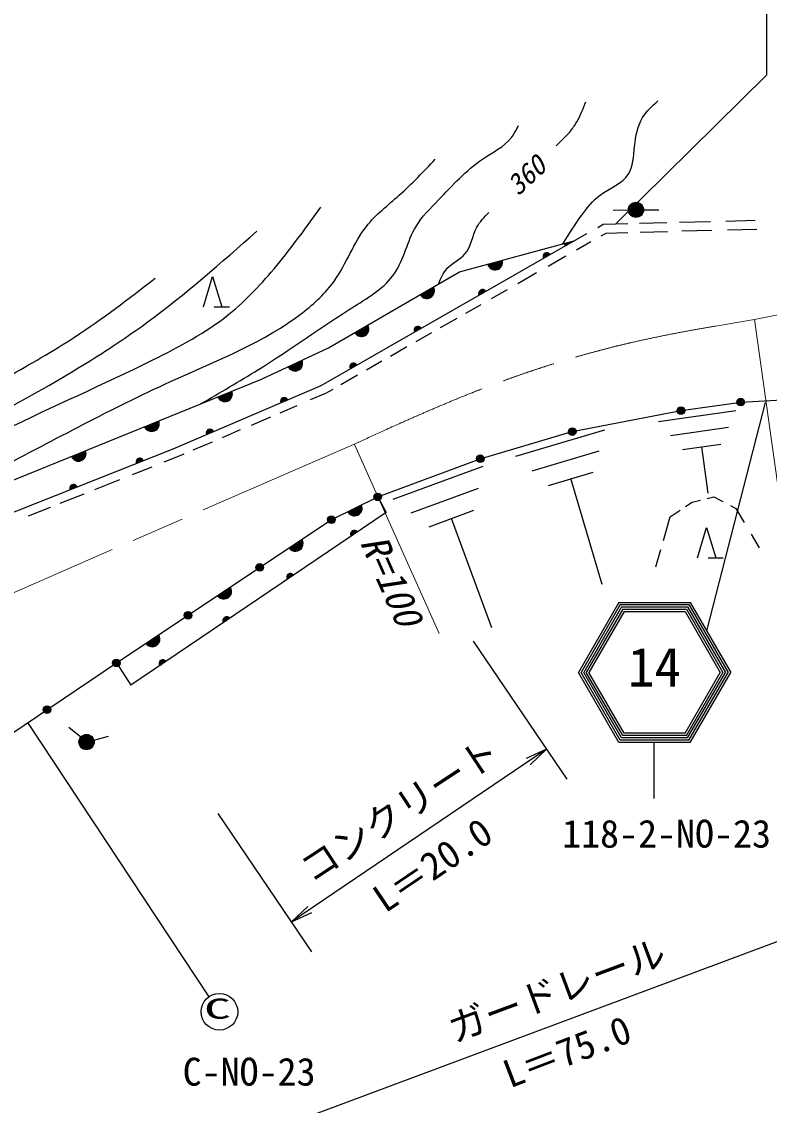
# Model space of a CAD drawing. Units: millimetres, scale not verified. Extents: x 40000 to 680000, y 20000 to 380000.
# Drawn here: x 493034 to 542133, y 246795 to 318011 of the extents above; entities that cross this region are included whole.
import ezdxf
from ezdxf.enums import TextEntityAlignment as Align

# ---------------------------------------------------------------- set-up
doc = ezdxf.new("R2010")
doc.units = ezdxf.units.MM
doc.header["$LTSCALE"] = 1000
doc.linetypes.add('CHAIN', pattern=[18.5, 12, -1.5, 3.5, -1.5])
for name, color, linetype, lineweight in [('M-BGD', 7, 'Continuous', 25), ('M-BMK', 2, 'CHAIN', 13), ('M-STR-HTXT', 7, 'Continuous', 13), ('M-STR-STR3', 7, 'Continuous', 25), ('M-STR-STRC', 7, 'Continuous', 25)]:
    doc.layers.add(name, color=color, linetype=linetype, lineweight=lineweight)
doc.styles.add('ＭＳ ゴシック', font='')
doc.styles.get('ＭＳ ゴシック').set_extended_font_data('MS Gothic')

# ---------------------------------------------------------------- blocks, each defined once
blk = doc.blocks.new('open_arrow')
at = {"color": 0, "linetype": 'Continuous', "lineweight": -2}
blk.add_lwpolyline([(7.5, 1.25), (0, 0), (7.5, -1.25)], dxfattribs=at)

msp = doc.modelspace()

# ---------------------------------------------------------------- linework, layer by layer
at = {"layer": 'M-BGD'}
for p, q in [((532876, 305629), (531877, 305597)), ((533876, 305645), (534876, 305645)), ((533602, 304759), (535409, 304807)), ((536230, 304829), (538274, 304883)), ((539276, 304910), (541211, 304962)), ((530868, 304488), (531230, 304695)), ((531397, 304099), (531060, 303907)), ((531230, 304695), (532832, 304738)), ((532842, 304138), (531397, 304099)), ((535447, 304208), (533659, 304160)), ((538348, 304285), (536396, 304233)), ((541305, 304364), (539390, 304313)), ((512710, 294112), (530155, 304081)), ((521790, 301563), (529383, 303639)), ((530412, 303537), (529471, 302999)), ((528764, 302595), (527600, 301929)), ((504972, 299262), (505572, 301262)), ((505572, 301262), (506172, 299262)), ((513192, 296579), (521790, 301563)), ((526844, 301497), (525608, 300792)), ((524913, 300394), (523872, 299799)), ((505672, 299262), (506672, 299262)), ((523184, 299406), (522176, 298830)), ((521604, 298503), (520523, 297885)), ((519956, 297561), (518914, 296966)), ((508778, 294525), (513192, 296579)), ((518337, 296637), (517246, 296013)), ((516685, 295693), (515676, 295116)), ((479939, 282768), (508778, 294525)), ((515084, 294778), (513984, 294149)), ((502974, 289939), (512710, 294112)), ((512978, 293574), (511986, 293149)), ((513457, 293848), (512978, 293574)), ((511103, 292771), (509986, 292292)), ((536333, 292453), (540257, 293007)), ((540257, 293007), (542974, 293158)), ((509367, 292027), (508098, 291483)), ((529189, 291070), (536333, 292453)), ((534865, 291739), (539935, 292459)), ((535645, 290819), (539445, 291359)), ((507385, 291177), (506200, 290669)), ((523151, 289284), (529189, 291070)), ((525475, 289449), (531335, 291189)), ((481203, 281292), (502974, 289939)), ((505534, 290384), (504269, 289842)), ((536425, 289889), (538955, 290249)), ((538125, 287029), (537695, 290069)), ((503203, 289385), (502369, 289054)), ((503673, 289586), (503203, 289385)), ((516419, 286784), (523151, 289284)), ((526555, 288499), (530955, 289799)), ((501582, 288741), (500284, 288225)), ((517435, 286629), (523335, 288809)), ((499451, 287895), (497807, 287241)), ((527635, 287539), (530565, 288409)), ((531157, 281034), (529105, 287979)), ((518615, 285729), (523035, 287359)), ((497112, 286966), (495536, 286339)), ((513369, 285277), (516419, 286784)), ((513369, 285277), (516419, 286784)), ((516419, 286784), (516971, 285755)), ((536631, 286146), (537065, 286442)), ((537065, 286442), (537617, 286576)), ((538061, 286685), (538497, 286791)), ((538497, 286791), (539075, 286481)), ((494898, 286086), (493451, 285511)), ((516971, 285755), (500210, 274397)), ((519785, 284819), (522735, 285909)), ((535632, 285463), (536272, 285900)), ((539586, 286207), (539930, 286023)), ((539930, 286023), (540484, 285090)), ((499255, 275868), (513369, 285277)), ((499255, 275868), (513369, 285277)), ((523901, 278172), (521265, 285369)), ((535190, 283923), (535632, 285463)), ((537411, 282766), (538011, 284766)), ((538011, 284766), (538611, 282766)), ((540935, 284333), (541467, 283437)), ((534689, 282179), (535015, 283314)), ((538111, 282766), (539111, 282766)), ((490146, 269737), (499255, 275868)), ((499255, 275868), (500210, 274397)), ((496909, 270989), (496137, 271626)), ((497777, 270802), (498742, 271064))]:
    msp.add_line(p, q, dxfattribs=at)
for centre, radius in [((533376, 305645), 500), ((533376, 305645), 500), ((533376, 305645), 450), ((533376, 305645), 400), ((533376, 305645), 350), ((533376, 305645), 300), ((533376, 305645), 250), ((533376, 305645), 200), ((533376, 305645), 150), ((533376, 305645), 100), ((533376, 305645), 50), ((536333, 292453), 250), ((540257, 293007), 250), ((540257, 293007), 200), ((540257, 293007), 150), ((540257, 293007), 100), ((540257, 293007), 50), ((536333, 292453), 200), ((536333, 292453), 150), ((536333, 292453), 100), ((536333, 292453), 50), ((529189, 291070), 250), ((529189, 291070), 200), ((529189, 291070), 150), ((529189, 291070), 100), ((529189, 291070), 50), ((523151, 289284), 250), ((523151, 289284), 200), ((523151, 289284), 150), ((523151, 289284), 100), ((523151, 289284), 50), ((516419, 286784), 250), ((516419, 286784), 200), ((516419, 286784), 150), ((516419, 286784), 100), ((516419, 286784), 50), ((513369, 285277), 250), ((513369, 285277), 200), ((513369, 285277), 150), ((513369, 285277), 100), ((513369, 285277), 50), ((508664, 282141), 250), ((508664, 282141), 200), ((508664, 282141), 150), ((508664, 282141), 100), ((508664, 282141), 50), ((503959, 279004), 250), ((503959, 279004), 200), ((503959, 279004), 150), ((503959, 279004), 100), ((503959, 279004), 50), ((499255, 275868), 250), ((499255, 275868), 200), ((499255, 275868), 150), ((499255, 275868), 100), ((499255, 275868), 50), ((494700, 272802), 250), ((494700, 272802), 200), ((494700, 272802), 150), ((494700, 272802), 100), ((494700, 272802), 50), ((497294, 270671), 500), ((497294, 270671), 500), ((497294, 270671), 450), ((497294, 270671), 400), ((497294, 270671), 350), ((497294, 270671), 300), ((497294, 270671), 250), ((497294, 270671), 200), ((497294, 270671), 150), ((497294, 270671), 100), ((497294, 270671), 50)]:
    msp.add_circle(centre, radius, dxfattribs=at)
for centre, radius, start, end in [((528781, 303475), 150, 195.29469, 15.29469), ((528781, 303475), 100, 195.29469, 15.29469), ((528781, 303475), 50, 195.29469, 15.29469), ((527526, 302578), 250, 29.74488, 209.74488), ((527526, 302578), 200, 29.74488, 209.74488), ((527526, 302578), 150, 29.74488, 209.74488), ((527526, 302578), 100, 29.74488, 209.74488), ((524120, 302200), 500, 195.29469, 15.29469), ((524120, 302200), 500, 195.29469, 15.29469), ((524120, 302200), 450, 195.29469, 15.29469), ((524120, 302200), 400, 195.29469, 15.29469), ((524120, 302200), 350, 195.29469, 15.29469), ((524120, 302200), 300, 195.29469, 15.29469), ((524120, 302200), 250, 195.29469, 15.29469), ((524120, 302200), 200, 195.29469, 15.29469), ((524120, 302200), 150, 195.29469, 15.29469), ((524120, 302200), 100, 195.29469, 15.29469), ((524120, 302200), 50, 195.29469, 15.29469), ((527526, 302578), 50, 29.74488, 209.74488), ((519640, 300317), 500, 210.09855, 30.09855), ((519640, 300317), 500, 210.09855, 30.09855), ((519640, 300317), 450, 210.09855, 30.09855), ((519640, 300317), 400, 210.09855, 30.09855), ((519640, 300317), 350, 210.09855, 30.09855), ((519640, 300317), 300, 210.09855, 30.09855), ((519640, 300317), 250, 210.09855, 30.09855), ((519640, 300317), 200, 210.09855, 30.09855), ((519640, 300317), 150, 210.09855, 30.09855), ((519640, 300317), 100, 210.09855, 30.09855), ((519640, 300317), 50, 210.09855, 30.09855), ((523293, 300159), 250, 29.74488, 209.74488), ((523293, 300159), 200, 29.74488, 209.74488), ((523293, 300159), 150, 29.74488, 209.74488), ((523293, 300159), 100, 29.74488, 209.74488), ((523293, 300159), 50, 29.74488, 209.74488), ((515341, 297825), 500, 210.09855, 30.09855), ((515341, 297825), 500, 210.09855, 30.09855), ((515341, 297825), 450, 210.09855, 30.09855), ((515341, 297825), 400, 210.09855, 30.09855), ((515341, 297825), 350, 210.09855, 30.09855), ((515341, 297825), 300, 210.09855, 30.09855), ((515341, 297825), 250, 210.09855, 30.09855), ((515341, 297825), 200, 210.09855, 30.09855), ((515341, 297825), 150, 210.09855, 30.09855), ((515341, 297825), 100, 210.09855, 30.09855), ((515341, 297825), 50, 210.09855, 30.09855), ((519060, 297740), 250, 29.74488, 209.74488), ((519060, 297740), 200, 29.74488, 209.74488), ((519060, 297740), 150, 29.74488, 209.74488), ((519060, 297740), 100, 29.74488, 209.74488), ((519060, 297740), 50, 29.74488, 209.74488), ((510985, 295552), 500, 204.96279, 24.96279), ((510985, 295552), 500, 204.96279, 24.96279), ((510985, 295552), 450, 204.96279, 24.96279), ((510985, 295552), 400, 204.96279, 24.96279), ((510985, 295552), 350, 204.96279, 24.96279), ((510985, 295552), 300, 204.96279, 24.96279), ((510985, 295552), 250, 204.96279, 24.96279), ((510985, 295552), 200, 204.96279, 24.96279), ((510985, 295552), 150, 204.96279, 24.96279), ((510985, 295552), 100, 204.96279, 24.96279), ((510985, 295552), 50, 204.96279, 24.96279), ((514826, 295322), 250, 29.74488, 209.74488), ((514826, 295322), 200, 29.74488, 209.74488), ((514826, 295322), 150, 29.74488, 209.74488), ((514826, 295322), 100, 29.74488, 209.74488), ((514826, 295322), 50, 29.74488, 209.74488), ((506375, 293545), 500, 202.17835, 22.17835), ((506375, 293545), 500, 202.17835, 22.17835), ((506375, 293545), 450, 202.17835, 22.17835), ((506375, 293545), 400, 202.17835, 22.17835), ((506375, 293545), 350, 202.17835, 22.17835), ((506375, 293545), 300, 202.17835, 22.17835), ((506375, 293545), 250, 202.17835, 22.17835), ((506375, 293545), 200, 202.17835, 22.17835), ((506375, 293545), 150, 202.17835, 22.17835), ((506375, 293545), 100, 202.17835, 22.17835), ((506375, 293545), 50, 202.17835, 22.17835), ((510276, 293069), 250, 23.19859, 203.19859), ((510276, 293069), 200, 23.19859, 203.19859), ((510276, 293069), 150, 23.19859, 203.19859), ((510276, 293069), 100, 23.19859, 203.19859), ((510276, 293069), 50, 23.19859, 203.19859), ((501569, 291585), 500, 202.17835, 22.17835), ((501569, 291585), 500, 202.17835, 22.17835), ((501569, 291585), 450, 202.17835, 22.17835), ((501569, 291585), 400, 202.17835, 22.17835), ((501569, 291585), 350, 202.17835, 22.17835), ((501569, 291585), 300, 202.17835, 22.17835), ((501569, 291585), 250, 202.17835, 22.17835), ((501569, 291585), 200, 202.17835, 22.17835), ((501569, 291585), 150, 202.17835, 22.17835), ((501569, 291585), 100, 202.17835, 22.17835), ((501569, 291585), 50, 202.17835, 22.17835), ((505408, 290983), 250, 23.19859, 203.19859), ((505408, 290983), 200, 23.19859, 203.19859), ((505408, 290983), 150, 23.19859, 203.19859), ((505408, 290983), 100, 23.19859, 203.19859), ((505408, 290983), 50, 23.19859, 203.19859), ((496762, 289626), 500, 202.17835, 22.17835), ((496762, 289626), 500, 202.17835, 22.17835), ((496762, 289626), 450, 202.17835, 22.17835), ((496762, 289626), 400, 202.17835, 22.17835), ((496762, 289626), 350, 202.17835, 22.17835), ((496762, 289626), 300, 202.17835, 22.17835), ((496762, 289626), 250, 202.17835, 22.17835), ((496762, 289626), 200, 202.17835, 22.17835), ((496762, 289626), 150, 202.17835, 22.17835), ((496762, 289626), 100, 202.17835, 22.17835), ((496762, 289626), 50, 202.17835, 22.17835), ((500797, 289075), 250, 21.66408, 201.66408), ((500797, 289075), 200, 21.66408, 201.66408), ((500797, 289075), 150, 21.66408, 201.66408), ((500797, 289075), 100, 21.66408, 201.66408), ((500797, 289075), 50, 21.66408, 201.66408), ((496442, 287345), 250, 21.66408, 201.66408), ((496442, 287345), 200, 21.66408, 201.66408), ((496442, 287345), 150, 21.66408, 201.66408), ((496442, 287345), 100, 21.66408, 201.66408), ((496442, 287345), 50, 21.66408, 201.66408), ((514894, 286031), 500, 206.28826, 26.28826), ((514894, 286031), 500, 206.28826, 26.28826), ((514894, 286031), 450, 206.28826, 26.28826), ((514894, 286031), 400, 206.28826, 26.28826), ((514894, 286031), 350, 206.28826, 26.28826), ((514894, 286031), 300, 206.28826, 26.28826), ((514894, 286031), 250, 206.28826, 26.28826), ((514894, 286031), 200, 206.28826, 26.28826), ((514894, 286031), 150, 206.28826, 26.28826), ((514894, 286031), 100, 206.28826, 26.28826), ((514894, 286031), 50, 206.28826, 26.28826), ((514876, 284335), 250, 34.12281, 214.12281), ((514876, 284335), 200, 34.12281, 214.12281), ((514876, 284335), 150, 34.12281, 214.12281), ((514876, 284335), 100, 34.12281, 214.12281), ((514876, 284335), 50, 34.12281, 214.12281), ((511016, 283709), 500, 213.69007, 33.69007), ((511016, 283709), 500, 213.69007, 33.69007), ((511016, 283709), 450, 213.69007, 33.69007), ((511016, 283709), 400, 213.69007, 33.69007), ((511016, 283709), 350, 213.69007, 33.69007), ((511016, 283709), 300, 213.69007, 33.69007), ((511016, 283709), 250, 213.69007, 33.69007), ((511016, 283709), 200, 213.69007, 33.69007), ((511016, 283709), 150, 213.69007, 33.69007), ((511016, 283709), 100, 213.69007, 33.69007), ((511016, 283709), 50, 213.69007, 33.69007), ((510686, 281496), 250, 34.12281, 214.12281), ((510686, 281496), 200, 34.12281, 214.12281), ((510686, 281496), 150, 34.12281, 214.12281), ((510686, 281496), 100, 34.12281, 214.12281), ((510686, 281496), 50, 34.12281, 214.12281), ((506312, 280572), 500, 213.69007, 33.69007), ((506312, 280572), 500, 213.69007, 33.69007), ((506312, 280572), 450, 213.69007, 33.69007), ((506312, 280572), 400, 213.69007, 33.69007), ((506312, 280572), 350, 213.69007, 33.69007), ((506312, 280572), 300, 213.69007, 33.69007), ((506312, 280572), 250, 213.69007, 33.69007), ((506312, 280572), 200, 213.69007, 33.69007), ((506312, 280572), 150, 213.69007, 33.69007), ((506312, 280572), 100, 213.69007, 33.69007), ((506312, 280572), 50, 213.69007, 33.69007), ((506495, 278656), 250, 34.12281, 214.12281), ((506495, 278656), 200, 34.12281, 214.12281), ((506495, 278656), 150, 34.12281, 214.12281), ((506495, 278656), 100, 34.12281, 214.12281), ((506495, 278656), 50, 34.12281, 214.12281), ((501607, 277436), 500, 213.69007, 33.69007), ((501607, 277436), 500, 213.69007, 33.69007), ((501607, 277436), 450, 213.69007, 33.69007), ((501607, 277436), 400, 213.69007, 33.69007), ((501607, 277436), 350, 213.69007, 33.69007), ((501607, 277436), 300, 213.69007, 33.69007), ((501607, 277436), 250, 213.69007, 33.69007), ((501607, 277436), 200, 213.69007, 33.69007), ((501607, 277436), 150, 213.69007, 33.69007), ((501607, 277436), 100, 213.69007, 33.69007), ((501607, 277436), 50, 213.69007, 33.69007), ((502305, 275817), 250, 34.12281, 214.12281), ((502305, 275817), 200, 34.12281, 214.12281), ((502305, 275817), 150, 34.12281, 214.12281), ((502305, 275817), 100, 34.12281, 214.12281), ((502305, 275817), 50, 34.12281, 214.12281)]:
    msp.add_arc(centre, radius, start, end, dxfattribs=at)
for points, knots in [([(528124, 309861), (528428, 310142), (528733, 310423), (529001, 310738), (529183, 310951), (529348, 311179), (529489, 311421), (529733, 311839), (529903, 312296), (530074, 312753)], [0, 0, 0, 0, 1, 1, 1, 2, 2, 2, 3, 3, 3, 3]), ([(528571, 303417), (528974, 304053), (529377, 304688), (529817, 305297), (530165, 305780), (530537, 306246), (531026, 306611), (531654, 307080), (532476, 307383), (532866, 307978), (533187, 308468), (533215, 309156), (533286, 309818), (533360, 310507), (533480, 311166), (533812, 311710), (534064, 312123), (534437, 312469), (534811, 312814)], [0, 0, 0, 0, 1, 1, 1, 2, 2, 2, 3, 3, 3, 4, 4, 4, 5, 5, 5, 6, 6, 6, 6]), ([(504773, 292892), (506055, 293633), (507338, 294374), (508580, 295152), (510698, 296479), (512699, 297914), (514888, 299305), (515873, 299930), (516896, 300547), (517516, 301460), (518138, 302376), (518353, 303591), (518935, 304561), (519324, 305209), (519875, 305747), (520407, 306296), (521329, 307248), (522192, 308232), (523298, 308977), (523962, 309424), (524714, 309785), (525191, 310396), (525376, 310634), (525520, 310909), (525664, 311185)], [0, 0, 0, 0, 1, 1, 1, 2, 2, 2, 3, 3, 3, 4, 4, 4, 5, 5, 5, 6, 6, 6, 7, 7, 7, 8, 8, 8, 8]), ([(476344, 281954), (478322, 282682), (480299, 283409), (482243, 284218), (485506, 285575), (488675, 287161), (491811, 288791), (495571, 290747), (499285, 292766), (503165, 294521), (506027, 295815), (508981, 296966), (511471, 298884), (512260, 299492), (513003, 300177), (513573, 300987), (514369, 302116), (514831, 303488), (515676, 304561), (516282, 305331), (517086, 305947), (517831, 306611), (518669, 307359), (519433, 308168), (520197, 308977)], [0, 0, 0, 0, 1, 1, 1, 2, 2, 2, 3, 3, 3, 4, 4, 4, 5, 5, 5, 6, 6, 6, 7, 7, 7, 8, 8, 8, 8]), ([(469530, 281172), (471295, 281672), (473061, 282172), (474779, 282798), (477808, 283902), (480689, 285397), (483557, 286899), (486320, 288346), (489070, 289800), (491863, 291157), (495100, 292729), (498393, 294170), (501641, 295783), (503389, 296651), (505125, 297568), (506635, 298779), (507801, 299714), (508832, 300824), (509789, 301985), (510810, 303226), (511745, 304524), (512680, 305823)], [0, 0, 0, 0, 1, 1, 1, 2, 2, 2, 3, 3, 3, 4, 4, 4, 5, 5, 5, 6, 6, 6, 7, 7, 7, 7]), ([(520413, 300765), (520562, 301141), (520712, 301517), (520975, 301802), (521310, 302164), (521828, 302378), (522145, 302744), (522549, 303213), (522623, 303933), (522925, 304499), (523121, 304867), (523412, 305171), (523704, 305474)], [0, 0, 0, 0, 1, 1, 1, 2, 2, 2, 3, 3, 3, 4, 4, 4, 4]), ([(453368, 282366), (454597, 282534), (455827, 282701), (457063, 282851), (458827, 283065), (460605, 283244), (462373, 283061), (463553, 282940), (464727, 282657), (465895, 282641), (467700, 282616), (469488, 283227), (471257, 283797), (473861, 284636), (476423, 285384), (478932, 286320), (482509, 287656), (485977, 289376), (489392, 291157), (492071, 292553), (494717, 293986), (497278, 295572), (498641, 296417), (499980, 297305), (501273, 298253), (503790, 300099), (506132, 302173), (508474, 304246)], [0, 0, 0, 0, 1, 1, 1, 2, 2, 2, 3, 3, 3, 4, 4, 4, 5, 5, 5, 6, 6, 6, 7, 7, 7, 8, 8, 8, 9, 9, 9, 9]), ([(480421, 289129), (482634, 290009), (484846, 290889), (486985, 291923), (488719, 292763), (490405, 293704), (492087, 294653), (493581, 295497), (495072, 296348), (496506, 297285), (498334, 298480), (500068, 299816), (501803, 301152)], [0, 0, 0, 0, 1, 1, 1, 2, 2, 2, 3, 3, 3, 4, 4, 4, 4])]:
    msp.add_open_spline(points, degree=3, knots=knots, dxfattribs=at)
at = {"layer": 'M-BMK'}
for p, q in [((541150, 298436), (552424, 300700)), ((487987, 278522), (514982, 290300))]:
    msp.add_line(p, q, dxfattribs=at)
msp.add_open_spline([(541150, 298436), (538436, 297986), (535721, 297536), (533043, 296916), (529491, 296093), (526001, 294969), (522608, 293624), (520029, 292601), (517505, 291451), (514982, 290300)], degree=3, knots=[0, 0, 0, 0, 1, 1, 1, 2, 2, 2, 3, 3, 3, 3], dxfattribs=at)
at = {"layer": 'M-STR-HTXT'}
for p, q in [((541158, 298429), (543449, 282077)), ((514890, 290232), (520442, 277798))]:
    msp.add_line(p, q, dxfattribs=at)
at = {"layer": 'M-STR-STR3'}
for p, q in [((522678, 277306), (528845, 268221)), ((527496, 270194), (510758, 258852)), ((512098, 256874), (505939, 265963)), ((546704, 259055), (482445, 235088))]:
    msp.add_line(p, q, dxfattribs=at)
at = {"layer": 'M-STR-STRC'}
for p, q in [((541937, 319297), (541937, 314501)), ((541937, 314501), (532051, 304717)), ((538028, 277970), (541877, 292992)), ((532251, 279849), (529595, 275249)), ((532337, 279699), (529768, 275249)), ((532424, 279549), (529941, 275249)), ((532511, 279399), (530115, 275249)), ((532597, 279249), (530288, 275249)), ((532251, 279849), (536944, 279849)), ((532337, 279699), (536857, 279699)), ((532424, 279549), (536770, 279549)), ((532511, 279399), (536684, 279399)), ((532597, 279249), (536597, 279249)), ((536597, 279249), (538907, 275249)), ((536684, 279399), (539080, 275249)), ((536770, 279549), (539253, 275249)), ((536857, 279699), (539426, 275249)), ((536944, 279849), (539599, 275249)), ((532251, 270649), (529595, 275249)), ((532337, 270799), (529768, 275249)), ((532424, 270949), (529941, 275249)), ((532511, 271099), (530115, 275249)), ((532597, 271249), (530288, 275249)), ((536597, 271249), (538907, 275249)), ((536684, 271099), (539080, 275249)), ((536770, 270949), (539253, 275249)), ((536857, 270799), (539426, 275249)), ((536944, 270649), (539599, 275249)), ((505339, 253930), (493431, 271948)), ((536944, 270649), (532251, 270649)), ((536857, 270799), (532337, 270799)), ((536770, 270949), (532424, 270949)), ((536684, 271099), (532511, 271099)), ((536597, 271249), (532597, 271249)), ((534548, 270649), (534548, 266949))]:
    msp.add_line(p, q, dxfattribs=at)
msp.add_circle((506021, 252942), 1200, dxfattribs=at)

# ---------------------------------------------------------------- block references
at = {"layer": 'M-STR-STR3', "xscale": 193, "yscale": 193}
for p, rotation in [((527496, 270194), 214.1), ((510758, 258852), 34.1)]:
    msp.add_blockref('open_arrow', p, dxfattribs=dict(at, rotation=rotation))

# ---------------------------------------------------------------- texts
at = {"layer": 'M-BGD', "style": 'ＭＳ ゴシック', "oblique": 15}
msp.add_text('360', height=1320, rotation=43.063, dxfattribs=at).set_placement((525188, 306989), align=Align.MIDDLE_LEFT)
at = {"layer": 'M-STR-HTXT', "style": 'ＭＳ ゴシック', "oblique": 15}
msp.add_text('R=100', height=1833, rotation=293.782, dxfattribs=at).set_placement((514723, 283580), align=Align.BOTTOM_LEFT)
at = {"layer": 'M-STR-STR3', "style": 'ＭＳ ゴシック'}
for s, rotation, p in [('コンクリート', 33.336, (512383, 260851)), ('L＝20.0', 34.011, (517216, 258934)), ('ガードレール', 20.418, (521649, 250386)), ('L＝75.0', 20.98, (525294, 247390))]:
    msp.add_text(s, height=1833, rotation=rotation, dxfattribs=at).set_placement(p, align=Align.BOTTOM_LEFT)
at = {"layer": 'M-STR-STRC', "style": 'ＭＳ ゴシック'}
for s, height, p in [('14', 2566, (532847, 273548)), ('118-2-NO-23', 1833, (528526, 263181)), ('C-NO-23', 1833, (503605, 247540))]:
    msp.add_text(s, height=height, dxfattribs=at).set_placement(p, align=Align.BOTTOM_LEFT)
at = {"layer": 'M-STR-STRC', "style": 'ＭＳ ゴシック', "width": 1.95}
msp.add_text('C', height=1320, dxfattribs=at).set_placement((505013, 252092), align=Align.BOTTOM_LEFT)

doc.saveas('drawing.dxf')
